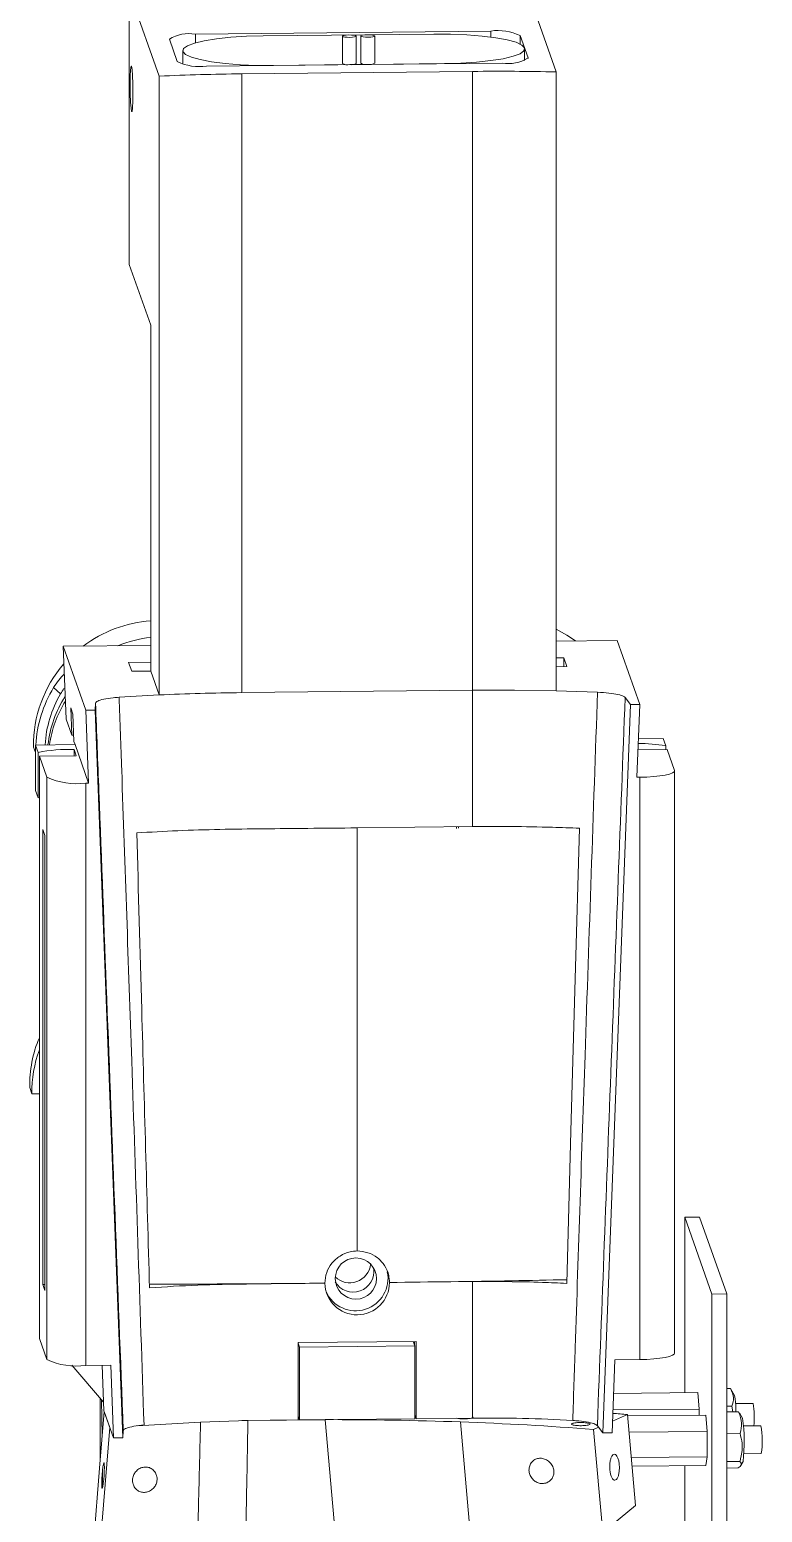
# Model space of a CAD drawing. Header units: millimetres. Extents: x 0 to 1189, y 0 to 841.
# Drawn here: x 290.04 to 305.88, y 583.01 to 615.1 of the extents above; entities that cross this region are included whole.
import ezdxf

# ---------------------------------------------------------------- set-up
doc = ezdxf.new("R2010")
doc.units = ezdxf.units.MM
doc.layers.get('0').update_dxf_attribs({"lineweight": 18})

msp = doc.modelspace()

# ---------------------------------------------------------------- linework, layer by layer
at = {"color": 7, "linetype": 'Continuous', "lineweight": 15}
for p, q in [((292.1927, 615.9368), (292.1927, 610.028)), ((292.1945, 615.9262), (292.1945, 610.0174)), ((292.8412, 614.0915), (292.1945, 615.9262)), ((300.7785, 616.0175), (301.4251, 614.1828)), ((293.6223, 615.0019), (300.0104, 615.0698)), ((295.088, 614.9653), (298.7811, 615.0046)), ((296.8017, 614.9584), (296.8017, 614.3675)), ((297.1017, 614.3675), (297.1017, 614.9584)), ((297.201, 614.9627), (297.201, 614.3718)), ((297.501, 614.3718), (297.501, 614.9627)), ((300.817, 614.4869), (300.6459, 614.9722)), ((293.0601, 614.8916), (293.2312, 614.4063)), ((293.351, 614.6447), (293.351, 614.3499)), ((300.7441, 614.4304), (300.7441, 614.6839)), ((293.8667, 614.3086), (300.2547, 614.3765)), ((296.9609, 614.3415), (295.314, 614.324)), ((297.3602, 614.3458), (296.9609, 614.3415)), ((299.0071, 614.3633), (297.3602, 614.3458)), ((292.8412, 614.0915), (292.8412, 600.6981)), ((299.6171, 614.1958), (294.6265, 614.1428)), ((294.6265, 614.1428), (294.6265, 600.7494)), ((299.6171, 614.1958), (299.6171, 600.8024)), ((301.4251, 614.1828), (301.4251, 600.7894)), ((292.1945, 610.0174), (292.1927, 610.028)), ((292.1945, 610.0174), (292.6588, 608.7001)), ((292.6588, 608.7001), (292.6588, 601.2156)), ((290.7665, 601.7522), (292.6588, 601.7723)), ((301.4251, 601.8655), (302.7441, 601.8795)), ((303.2328, 600.4929), (302.7441, 601.8795)), ((291.2552, 600.3656), (290.7665, 601.7522)), ((290.8264, 600.1771), (290.7665, 601.7522)), ((301.5877, 601.5018), (301.4251, 601.5001)), ((301.6549, 601.3112), (301.5877, 601.5018)), ((301.5877, 601.3105), (301.5877, 601.5018)), ((292.6588, 601.407), (292.1795, 601.4019)), ((292.1795, 601.4019), (292.2467, 601.2112)), ((292.2467, 601.2112), (292.6588, 601.2156)), ((292.8412, 600.6981), (292.6588, 601.2156)), ((301.4251, 601.3088), (301.6549, 601.3112)), ((290.7059, 600.7208), (290.5582, 600.8598)), ((294.6265, 600.7494), (299.6171, 600.8024)), ((299.6171, 597.848), (299.6171, 600.8024)), ((291.4548, 600.3677), (291.4638, 600.5205)), ((291.9749, 600.6486), (292.8412, 600.6981)), ((301.4251, 600.7894), (302.3196, 600.7586)), ((303.0332, 600.4908), (302.4343, 584.7275)), ((302.917, 600.6422), (303.0332, 600.4908)), ((303.0332, 600.4908), (303.2328, 600.4929)), ((303.2328, 600.4929), (303.1729, 598.9166)), ((290.8264, 600.1771), (290.9486, 599.8305)), ((290.975, 600.2825), (290.9261, 600.4211)), ((290.9261, 600.4211), (290.9486, 599.8305)), ((290.9974, 599.6918), (290.975, 600.2825)), ((291.2552, 600.3656), (291.4548, 600.3677)), ((291.3151, 598.7905), (291.2552, 600.3656)), ((291.4548, 600.3677), (292.0537, 584.6172)), ((290.9486, 599.8305), (290.9921, 599.8309)), ((290.1219, 599.5718), (290.1635, 599.4539)), ((290.1635, 599.6134), (291.0219, 599.6225)), ((290.2197, 599.4539), (290.1635, 599.6134)), ((290.1635, 598.6286), (290.1635, 599.6134)), ((290.9974, 599.6918), (291.0219, 599.6225)), ((290.9996, 599.5151), (291.0475, 599.3792)), ((290.9996, 599.3787), (290.9996, 599.5151)), ((291.3151, 598.7905), (291.0219, 599.6225)), ((303.1954, 599.5083), (303.8236, 599.515)), ((303.7381, 599.7576), (303.2046, 599.752)), ((303.7943, 599.5982), (303.7381, 599.7576)), ((303.7943, 599.5147), (303.7943, 599.5982)), ((303.9824, 599.0643), (303.8236, 599.515)), ((290.2197, 598.4691), (290.2197, 599.4539)), ((291.0475, 599.3792), (290.249, 599.3707)), ((290.4078, 598.9201), (290.249, 599.3707)), ((290.249, 599.3707), (290.249, 586.7652)), ((290.4078, 586.3145), (290.4078, 598.9201)), ((303.1729, 598.9166), (303.2328, 598.9172)), ((303.2328, 586.3117), (303.2328, 598.9172)), ((303.9839, 586.4503), (303.9839, 599.0559)), ((290.1635, 598.6286), (290.2197, 598.4691)), ((291.3151, 598.7905), (291.2552, 598.7899)), ((291.2552, 598.7899), (291.2552, 586.1844)), ((290.249, 598.4763), (290.2197, 598.4691)), ((290.3211, 597.7875), (290.3674, 597.6559)), ((290.3211, 587.9394), (290.3211, 597.7875)), ((290.3669, 597.6575), (290.3669, 587.811)), ((290.3674, 597.6559), (290.3674, 587.8078)), ((297.1218, 597.8215), (299.6171, 597.848)), ((297.1218, 588.6628), (297.1218, 597.8215)), ((299.3101, 597.8359), (299.3164, 597.818)), ((290.04, 592.202), (290.0888, 592.0633)), ((290.249, 592.0679), (290.0888, 592.0633)), ((304.2081, 589.3945), (304.5275, 589.3979)), ((304.7945, 587.7306), (304.2081, 589.3945)), ((304.2081, 589.3945), (304.2081, 585.5948)), ((305.1139, 587.734), (304.5275, 589.3979)), ((296.4231, 587.966), (296.423, 587.9664)), ((297.8204, 587.9812), (297.8205, 587.9808)), ((299.6171, 587.9999), (297.8205, 587.9808)), ((299.6171, 585.0455), (299.6171, 587.9999)), ((290.3211, 587.9394), (290.3669, 587.9395)), ((290.3674, 587.8078), (290.3211, 587.9394)), ((290.3674, 587.8078), (290.3669, 587.811)), ((304.7945, 587.7306), (305.1139, 587.734)), ((304.7945, 579.4582), (304.7945, 587.7306)), ((305.1139, 579.4616), (305.1139, 587.734)), ((290.4078, 586.3145), (290.249, 586.7652)), ((298.3994, 586.7067), (295.8442, 586.6796)), ((295.8442, 586.6796), (295.8442, 585.0054)), ((298.3695, 586.6079), (298.3349, 586.706)), ((298.3628, 586.7063), (298.3628, 586.6269)), ((298.3994, 586.7067), (298.3994, 585.0325)), ((295.8741, 586.5814), (295.8442, 586.6664)), ((298.3695, 586.6079), (295.8741, 586.5814)), ((295.8741, 586.5814), (295.8741, 585.0057)), ((298.3695, 585.0322), (298.3695, 586.6079)), ((290.9501, 586.1914), (291.6393, 585.3909)), ((291.2552, 586.1844), (291.7942, 586.1901)), ((291.6464, 585.2043), (291.609, 586.1881)), ((291.8541, 584.615), (291.7942, 586.1901)), ((302.6938, 586.3059), (302.6339, 584.7296)), ((303.2328, 586.3117), (302.6938, 586.3059)), ((291.5605, 585.4824), (291.5664, 584.3473)), ((291.608, 584.6653), (291.5957, 585.4415)), ((304.4891, 585.5977), (302.6661, 585.5784)), ((304.4891, 585.5977), (304.5184, 585.2416)), ((305.1935, 585.6893), (305.1139, 585.6885)), ((305.2856, 585.5328), (305.1974, 585.6829)), ((291.8541, 584.615), (291.6464, 585.2043)), ((291.6507, 585.1919), (291.7729, 584.8453)), ((295.8741, 585.0057), (295.8442, 585.0907)), ((298.3695, 585.1175), (298.3994, 585.0325)), ((299.6282, 585.0662), (299.6188, 585.0731)), ((302.6435, 584.9811), (302.9673, 585.1239)), ((304.5184, 585.2416), (302.6526, 585.2218)), ((302.9673, 585.1239), (303.1419, 583.1573)), ((304.6602, 585.1124), (302.9699, 585.0945)), ((304.5184, 585.2416), (304.5184, 585.1109)), ((304.6602, 585.1124), (304.6895, 584.7563)), ((305.228, 585.3047), (305.1139, 585.3035)), ((305.1139, 585.1785), (305.3712, 585.1812)), ((305.228, 585.3047), (305.2464, 585.1799)), ((305.6837, 585.3646), (305.3066, 585.3606)), ((305.312, 585.2438), (305.314, 585.1806)), ((305.3853, 585.1525), (305.3712, 585.1812)), ((305.4566, 585.0475), (305.3925, 585.1567)), ((292.0537, 584.6172), (292.0628, 584.7723)), ((292.3659, 584.8797), (293.7343, 584.9592)), ((293.7343, 584.9592), (294.7597, 584.9939)), ((294.6265, 584.9924), (295.8442, 585.0054)), ((294.7597, 584.9939), (296.4298, 585.0116)), ((295.8741, 585.0057), (298.3695, 585.0322)), ((296.4298, 585.0116), (296.743, 581.4831)), ((298.3994, 585.0325), (299.6171, 585.0455)), ((299.355, 584.9622), (299.6163, 582.018)), ((302.2344, 584.8008), (302.3417, 584.8481)), ((302.2344, 584.8008), (302.4323, 582.5714)), ((302.3163, 584.8812), (302.4343, 584.7275)), ((304.6895, 584.7563), (303.0015, 584.7384)), ((304.6895, 584.7563), (304.6895, 584.2105)), ((305.8547, 584.8793), (305.4776, 584.8753)), ((292.0537, 584.6172), (291.8541, 584.615)), ((302.6339, 584.7296), (302.4343, 584.7275)), ((305.1139, 584.7132), (305.4021, 584.7162)), ((291.5664, 584.1523), (291.5664, 584.3473)), ((304.6895, 584.2105), (303.0499, 584.1931)), ((304.6895, 584.2105), (304.6602, 584.0208)), ((305.1139, 584.1061), (305.3974, 584.1092)), ((305.484, 584.2753), (305.8611, 584.2793)), ((291.6153, 583.545), (291.6153, 583.9164)), ((291.6493, 584.0801), (291.646, 584.0804)), ((304.6602, 584.0208), (303.0667, 584.0038)), ((304.2081, 584.016), (304.2081, 581.1221)), ((305.1139, 583.9644), (305.3616, 583.967)), ((305.4212, 584.0215), (305.4667, 584.1027)), ((302.4323, 582.5714), (303.1419, 583.1573))]:
    msp.add_line(p, q, dxfattribs=at)
at = {"color": 8, "linetype": 'Continuous', "lineweight": 15}
for p, q in [((293.6223, 615.0019), (293.6223, 614.8122)), ((300.0104, 614.9401), (300.0104, 615.0698)), ((300.6459, 614.9722), (300.6459, 614.7872)), ((300.817, 614.4742), (300.817, 614.4869)), ((299.2701, 597.807), (299.2697, 597.8443))]:
    msp.add_line(p, q, dxfattribs=at)
at = {"color": 7, "linetype": 'Continuous', "lineweight": 15}
for points in [[(295.314, 614.324), (294.9516, 614.3264), (294.5987, 614.3409), (294.2691, 614.3672), (293.9752, 614.4041), (293.7284, 614.4502), (293.5382, 614.5038), (293.412, 614.5629), (293.3544, 614.625), (293.3679, 614.688), (293.4517, 614.7493), (293.6028, 614.8065), (293.8154, 614.8575), (294.0811, 614.9004), (294.3899, 614.9334), (294.7299, 614.9553), (295.088, 614.9653)], [(297.1015, 614.96), (297.0866, 614.9699), (297.0511, 614.9779), (297.0006, 614.9831), (296.9426, 614.9844), (296.886, 614.9818), (296.8394, 614.9757), (296.8099, 614.9669), (296.802, 614.9568), (296.8169, 614.947), (296.8524, 614.9389), (296.9029, 614.9338), (296.9609, 614.9324), (297.0175, 614.935), (297.0641, 614.9412), (297.0936, 614.9499), (297.1015, 614.96)], [(297.2013, 614.9611), (297.2162, 614.9513), (297.2516, 614.9431), (297.3022, 614.938), (297.3602, 614.9367), (297.4168, 614.9393), (297.4633, 614.9454), (297.4928, 614.9542), (297.5007, 614.9642), (297.4858, 614.9741), (297.4504, 614.9822), (297.3998, 614.9873), (297.3418, 614.9887), (297.2852, 614.9861), (297.2386, 614.9799), (297.2092, 614.9711), (297.2013, 614.9611)], [(298.7811, 615.0046), (299.1435, 615.0023), (299.4963, 614.9877), (299.826, 614.9614), (300.1199, 614.9246), (300.3666, 614.8784), (300.5568, 614.8248), (300.6831, 614.7657), (300.7406, 614.7036), (300.7272, 614.6406), (300.6433, 614.5793), (300.4922, 614.5221), (300.2797, 614.4711), (300.0139, 614.4282), (299.7051, 614.3952), (299.3651, 614.3733), (299.0071, 614.3633)], [(292.2129, 613.9046), (292.2152, 613.7096), (292.2218, 613.531), (292.2317, 613.3962), (292.2434, 613.3255), (292.2551, 613.3299), (292.265, 613.4085), (292.2716, 613.5494), (292.2739, 613.7313), (292.2716, 613.9263), (292.265, 614.1048), (292.2551, 614.2397), (292.2434, 614.3104), (292.2317, 614.306), (292.2218, 614.2274), (292.2152, 614.0865), (292.2129, 613.9046)], [(301.4251, 602.1197), (301.6554, 601.9946), (301.842, 601.8699)], [(299.6171, 600.8024), (300.523, 600.8039), (301.4251, 600.7894)], [(303.2328, 598.9172), (303.3876, 598.9215), (303.5346, 598.931), (303.6682, 598.9453), (303.7831, 598.9638), (303.875, 598.9859), (303.9403, 599.0106), (303.9766, 599.0371), (303.9824, 599.0643)], [(301.927, 597.8152), (301.8361, 594.553), (301.7444, 591.2576), (301.6527, 587.9621)], [(303.9839, 586.4503), (303.9766, 586.4316), (303.9403, 586.4051), (303.875, 586.3803), (303.7831, 586.3583), (303.6682, 586.3397), (303.5346, 586.3255), (303.3876, 586.316), (303.2328, 586.3117)], [(291.4243, 582.4003), (291.5511, 583.9636), (291.6507, 585.1919)], [(291.0902, 576.4305), (291.4725, 581.1428), (291.7729, 584.8453)], [(291.6423, 584.0807), (291.6336, 584.0502), (291.6241, 583.992), (291.6148, 583.9128), (291.6069, 583.8214), (291.6012, 583.7282), (291.5983, 583.6436), (291.5987, 583.5773), (291.6021, 583.5366), (291.6049, 583.5275), (291.6122, 583.5327), (291.6212, 583.5685), (291.6307, 583.6311), (291.6398, 583.7132), (291.6474, 583.8057), (291.6526, 583.8981), (291.6549, 583.9801), (291.654, 584.0423), (291.65, 584.0777), (291.6493, 584.0801)]]:
    msp.add_lwpolyline(points, dxfattribs=at)
msp.add_circle((297.0944, 588.0661), 0.446, dxfattribs=at)
for centre, radius, start, end in [((293.4797, 614.2416), 0.7736, 79.37108, 122.84059), ((300.161, 613.9331), 1.1466, 64.98358, 97.54906), ((293.7161, 615.4454), 1.1466, 244.98359, 277.54912), ((296.9162, 614.5681), 0.2309, 240.29044, 281.16299), ((296.995, 614.5514), 0.2126, 260.77609, 300.13349), ((297.3155, 614.5724), 0.2309, 240.29099, 281.16245), ((297.3942, 614.5557), 0.2126, 260.77559, 300.13398), ((300.3974, 615.1369), 0.7736, 259.37137, 302.84029), ((295.1329, 565.3445), 48.8009, 90.59456, 92.69163), ((300.1561, 563.5795), 50.6192, 88.56342, 90.61001), ((292.8462, 599.5641), 2.7437, 93.91738, 126.95069), ((292.9631, 599.2392), 2.7215, 96.41921, 111.87486), ((292.7889, 599.6139), 2.6673, 138.83003, 180.90505), ((292.8257, 599.4777), 2.6555, 148.6364, 177.06842), ((292.8276, 599.4802), 2.4578, 149.68509, 176.8429), ((292.8809, 599.3402), 2.4624, 147.34607, 173.56291), ((292.9088, 599.2694), 2.4661, 148.25903, 171.9064), ((290.8557, 596.3454), 3.173, 87.40089, 101.56399), ((303.234, 596.4239), 3.2234, 79.9896, 90.5921), ((291.0543, 600.3055), 1.5288, 244.98304, 277.54959), ((292.6848, 592.2486), 2.6453, 157.0478, 181.01041), ((292.7305, 592.1104), 2.6421, 159.92255, 181.0206), ((296.9623, 588.4261), 0.4527, 225.46417, 353.36569), ((297.0337, 588.2233), 0.4512, 210.96727, 7.86343), ((297.1217, 587.9801), 0.6988, 181.15851, 0.05851), ((297.0883, 588.069), 0.7008, 203.94885, 11.89089), ((291.0543, 587.6999), 1.5288, 244.98304, 277.54959), ((304.0441, 585.2735), 1.2683, 358.66131, 11.79989), ((297.4091, 512.7888), 72.5484, 85.606056, 85.857535), ((303.6367, 585.0397), 2.0726, 355.51655, 9.0189), ((296.5654, 506.4271), 78.5847, 87.965666, 90.098868), ((296.936, 516.0567), 68.948, 85.592706, 87.989402), ((299.9648, 553.9109), 31.1365, 86.65091, 90.63974), ((301.8965, 584.5372), 3.5965, 353.06114, 8.15663), ((304.1212, 584.5609), 1.7625, 350.80871, 10.40936)]:
    msp.add_arc(centre, radius, start, end, dxfattribs=at)
for points, knots in [([(290.5582, 600.8598), (290.5942, 600.9141), (290.6661, 601.0228), (290.752, 601.1193), (290.7868, 601.1464), (290.7894, 601.1485)], [0, 0, 0, 0, 0.17815439, 0.35642729, 0.37121049, 0.37121049, 0.37121049, 0.37121049]), ([(290.8004, 600.8609), (290.7937, 600.8529), (290.7606, 600.8136), (290.7302, 600.762), (290.7059, 600.7208)], [0, 0, 0, 0, 0.03397873, 0.16916328, 0.16916328, 0.16916328, 0.16916328]), ([(291.4638, 600.5205), (291.4735, 600.5361), (291.493, 600.5673), (291.6336, 600.6085), (291.8057, 600.6354), (291.9312, 600.6452), (291.9749, 600.6486)], [0, 0, 0, 0, 0.15267714, 0.30534982, 0.45808316, 0.53954674, 0.53954674, 0.53954674, 0.53954674]), ([(292.0628, 584.7723), (291.9443, 587.8873), (291.7689, 592.4984), (291.5692, 597.7479), (291.488, 599.8823), (291.4638, 600.5205)], [0, 0, 0, 0, 9.3521835, 13.8437553, 15.7596268, 15.7596268, 15.7596268, 15.7596268]), ([(291.9749, 600.6486), (291.9931, 600.1239), (292.084, 597.4999), (292.2194, 593.5625), (292.3801, 588.8363), (292.4682, 586.2093), (292.5123, 584.8957)], [0, 0, 0, 0, 1.5753169, 7.8765918, 11.8193315, 15.762075, 15.762075, 15.762075, 15.762075]), ([(294.6265, 600.7494), (294.3251, 600.7448), (293.7225, 600.7357), (293.1349, 600.7107), (292.8412, 600.6981)], [0, 0, 0, 0, 0.8930697, 1.7861368, 1.7861368, 1.7861368, 1.7861368]), ([(301.7838, 584.9942), (301.8013, 585.5194), (301.8892, 588.1533), (302.0666, 593.4081), (302.2294, 598.1377), (302.3196, 600.7586)], [0, 0, 0, 0, 1.5764557, 7.9062308, 15.7734484, 15.7734484, 15.7734484, 15.7734484]), ([(302.917, 600.6422), (302.8173, 598.0191), (302.7175, 595.392), (302.5166, 590.1381), (302.4164, 587.5077), (302.3163, 584.8812)], [0, 0, 0, 0, 7.8747085, 7.8866375, 15.7724349, 15.7724349, 15.7724349, 15.7724349]), ([(302.3196, 600.7586), (302.4048, 600.7533), (302.5752, 600.7426), (302.7727, 600.7092), (302.8828, 600.6738), (302.9081, 600.6504), (302.917, 600.6422)], [0, 0, 0, 0, 0.17452922, 0.34906097, 0.52351213, 0.61606639, 0.61606639, 0.61606639, 0.61606639]), ([(292.3557, 597.7135), (292.649, 597.73), (293.2355, 597.763), (294.1588, 597.7903), (295.1001, 597.8018), (296.0916, 597.81), (296.7653, 597.8175), (297.1218, 597.8215)], [0, 0, 0, 0, 0.9127718, 1.8255572, 2.766904, 3.7088621, 4.7679072, 4.7679072, 4.7679072, 4.7679072]), ([(292.6316, 587.8662), (292.6033, 588.8699), (292.5466, 590.8774), (292.4546, 594.1598), (292.3912, 596.4385), (292.3557, 597.7135)], [0, 0, 0, 0, 3.0124255, 6.0248492, 9.8511352, 9.8511352, 9.8511352, 9.8511352]), ([(299.6171, 597.848), (299.8935, 597.8495), (300.4716, 597.8525), (301.2457, 597.8394), (301.7342, 597.822), (301.927, 597.8152)], [0, 0, 0, 0, 0.8240273, 1.7234589, 2.3103395, 2.3103395, 2.3103395, 2.3103395]), ([(296.423, 587.9664), (296.4307, 588.044), (296.4462, 588.1991), (296.5667, 588.4068), (296.744, 588.5645), (296.9405, 588.6491), (297.0703, 588.6589), (297.1218, 588.6628)], [0, 0, 0, 0, 0.2344601, 0.4689271, 0.7033908, 0.9378636, 1.092103, 1.092103, 1.092103, 1.092103]), ([(297.1218, 588.6628), (297.2004, 588.656), (297.3574, 588.6424), (297.5668, 588.5259), (297.7247, 588.3528), (297.8084, 588.16), (297.817, 588.032), (297.8204, 587.9812)], [0, 0, 0, 0, 0.2328381, 0.4656763, 0.6985147, 0.9313658, 1.0845345, 1.0845345, 1.0845345, 1.0845345]), ([(292.6294, 587.9446), (293.0075, 587.9452), (294.2729, 587.9472), (295.5368, 587.9585), (296.423, 587.9664)], [0, 0, 0, 0, 1.1335871, 3.7936329, 3.7936329, 3.7936329, 3.7936329]), ([(296.4231, 587.966), (295.8593, 587.9609), (294.9416, 587.9526), (293.6549, 587.931), (292.9759, 587.888), (292.6316, 587.8662)], [0, 0, 0, 0, 1.6688976, 2.7163333, 3.7934894, 3.7934894, 3.7934894, 3.7934894]), ([(301.6549, 588.041), (301.2612, 588.0332), (299.986, 588.0079), (298.7055, 587.9921), (297.8204, 587.9812)], [0, 0, 0, 0, 1.1839179, 3.8350271, 3.8350271, 3.8350271, 3.8350271]), ([(301.6527, 587.9621), (301.4783, 587.9697), (301.0606, 587.988), (300.3776, 588.0031), (299.8719, 588.001), (299.6171, 587.9999)], [0, 0, 0, 0, 0.5345036, 1.2795919, 2.0362009, 2.0362009, 2.0362009, 2.0362009]), ([(305.1935, 585.6893), (305.2253, 585.6209), (305.2847, 585.4929), (305.246, 585.3644), (305.228, 585.3047)], [0, 0, 0, 0, 0.2138523, 0.39995849, 0.39995849, 0.39995849, 0.39995849]), ([(305.3712, 585.1812), (305.4023, 585.0984), (305.4605, 584.9435), (305.4207, 584.7884), (305.4021, 584.7162)], [0, 0, 0, 0, 0.25530171, 0.47746969, 0.47746969, 0.47746969, 0.47746969]), ([(292.5123, 584.8957), (292.4352, 584.8875), (292.281, 584.871), (292.1268, 584.8313), (292.0683, 584.7966), (292.0638, 584.7766), (292.0628, 584.7723)], [0, 0, 0, 0, 0.14610635, 0.29221402, 0.43825033, 0.47926538, 0.47926538, 0.47926538, 0.47926538]), ([(293.5206, 576.0147), (293.5453, 577.0654), (293.5948, 579.1667), (293.6553, 581.6984), (293.7019, 583.6292), (293.7234, 584.5094), (293.7343, 584.9592)], [0, 0, 0, 0, 3.1529854, 6.305967, 7.5972031, 8.9471006, 8.9471006, 8.9471006, 8.9471006]), ([(294.7597, 584.9939), (294.7514, 584.538), (294.7237, 583.0242), (294.6758, 580.4526), (294.6272, 577.8879), (294.5983, 576.3809), (294.5896, 575.9318)], [0, 0, 0, 0, 1.3679712, 4.5420082, 7.7160427, 9.0636356, 9.0636356, 9.0636356, 9.0636356]), ([(299.2771, 585.0419), (299.2891, 585.0396), (299.3163, 585.0344), (299.3754, 585.0299), (299.4432, 585.0287), (299.5097, 585.0316), (299.5671, 585.0381), (299.6085, 585.0475), (299.6281, 585.0574), (299.6282, 585.0637), (299.6282, 585.0662)], [0, 0, 0, 0, 0.03860196, 0.08742069, 0.13623929, 0.18505629, 0.23387445, 0.28269355, 0.33151272, 0.36206757, 0.36206757, 0.36206757, 0.36206757]), ([(302.1572, 584.9178), (302.1537, 584.9217), (302.1465, 584.9294), (302.1084, 584.9394), (302.055, 584.9468), (301.9901, 584.9506), (301.9217, 584.9505), (301.8573, 584.9465), (301.8042, 584.939), (301.7684, 584.9288), (301.754, 584.9172), (301.7625, 584.9054), (301.793, 584.8948), (301.842, 584.8865), (301.9041, 584.8815), (301.9723, 584.8804), (302.0387, 584.8832), (302.0961, 584.8897), (302.1376, 584.8991), (302.1572, 584.909), (302.1572, 584.9153), (302.1572, 584.9178)], [0, 0, 0, 0, 0.04461, 0.08922027, 0.13383016, 0.17843987, 0.22304869, 0.26765814, 0.31226935, 0.35687855, 0.40148778, 0.44609981, 0.49070735, 0.53531691, 0.5799264, 0.62453688, 0.6691463, 0.7137566, 0.75836592, 0.8029764, 0.8308946, 0.8308946, 0.8308946, 0.8308946]), ([(302.3163, 584.8812), (302.2957, 584.8965), (302.2544, 584.9271), (302.086, 584.965), (301.9149, 584.9857), (301.8074, 584.9927), (301.7838, 584.9942)], [0, 0, 0, 0, 0.16774451, 0.33548613, 0.50329512, 0.55067078, 0.55067078, 0.55067078, 0.55067078]), ([(305.4021, 584.7162), (305.42, 584.6445), (305.4629, 584.4725), (305.442, 584.263), (305.4052, 584.1362), (305.3974, 584.1092)], [0, 0, 0, 0, 0.22216357, 0.53255325, 0.61668931, 0.61668931, 0.61668931, 0.61668931]), ([(300.8372, 583.9182), (300.8398, 583.9516), (300.8449, 584.0153), (300.8924, 584.0952), (300.9593, 584.1511), (301.0421, 584.1793), (301.1317, 584.1772), (301.2206, 584.1447), (301.2995, 584.0833), (301.3567, 583.9985), (301.3823, 583.9034), (301.3744, 583.8131), (301.3387, 583.736), (301.2793, 583.6753), (301.1993, 583.6341), (301.1057, 583.624), (301.0128, 583.6482), (300.9327, 583.701), (300.8722, 583.7768), (300.8422, 583.8537), (300.8385, 583.9017), (300.8372, 583.9182)], [0, 0, 0, 0, 0.0984467, 0.1882834, 0.2771755, 0.3659448, 0.4551353, 0.5473522, 0.6447465, 0.7433393, 0.8382518, 0.925495, 1.0085861, 1.0945955, 1.1874603, 1.2866939, 1.379184, 1.470627, 1.5632291, 1.6560798, 1.7048694, 1.7048694, 1.7048694, 1.7048694]), ([(302.7908, 584.0269), (302.7919, 583.9926), (302.7942, 583.9267), (302.7814, 583.8347), (302.7592, 583.7621), (302.7288, 583.7141), (302.6939, 583.6964), (302.6583, 583.7107), (302.6261, 583.7557), (302.6009, 583.826), (302.5855, 583.914), (302.5817, 584.0096), (302.5899, 584.102), (302.6092, 584.1808), (302.6374, 584.2372), (302.6713, 584.2648), (302.7071, 584.2605), (302.7408, 584.2247), (302.7684, 584.1615), (302.7846, 584.0908), (302.7892, 584.0435), (302.7908, 584.0269)], [0, 0, 0, 0, 0.0738458, 0.1420564, 0.2102573, 0.2784665, 0.3466729, 0.414879, 0.483089, 0.5512924, 0.6194959, 0.6877103, 0.7559155, 0.8241214, 0.8923286, 0.9605323, 1.0287404, 1.0969466, 1.1651562, 1.2333609, 1.2703506, 1.2703506, 1.2703506, 1.2703506]), ([(305.3974, 584.1092), (305.4166, 584.084), (305.4525, 584.0371), (305.3905, 583.9893), (305.3616, 583.967)], [0, 0, 0, 0, 0.09491626, 0.17751674, 0.17751674, 0.17751674, 0.17751674]), ([(292.5295, 583.9867), (292.4996, 583.9818), (292.4397, 583.9722), (292.3599, 583.9199), (292.2994, 583.8462), (292.265, 583.7569), (292.2605, 583.6628), (292.2861, 583.5743), (292.3388, 583.5014), (292.4129, 583.452), (292.5002, 583.4318), (292.5909, 583.4432), (292.6747, 583.485), (292.7421, 583.5525), (292.7853, 583.6382), (292.7994, 583.7319), (292.7831, 583.8232), (292.7383, 583.902), (292.6701, 583.959), (292.5964, 583.9862), (292.5481, 583.9865), (292.5295, 583.9867)], [0, 0, 0, 0, 0.0915224, 0.183041, 0.2744586, 0.3655608, 0.4563642, 0.5469758, 0.6376044, 0.7283774, 0.8194041, 0.9107058, 1.0021959, 1.0936913, 1.18498, 1.2759351, 1.3665764, 1.4571082, 1.5477514, 1.638698, 1.6957504, 1.6957504, 1.6957504, 1.6957504])]:
    msp.add_open_spline(points, degree=3, knots=knots, dxfattribs=at)

doc.saveas('drawing.dxf')
